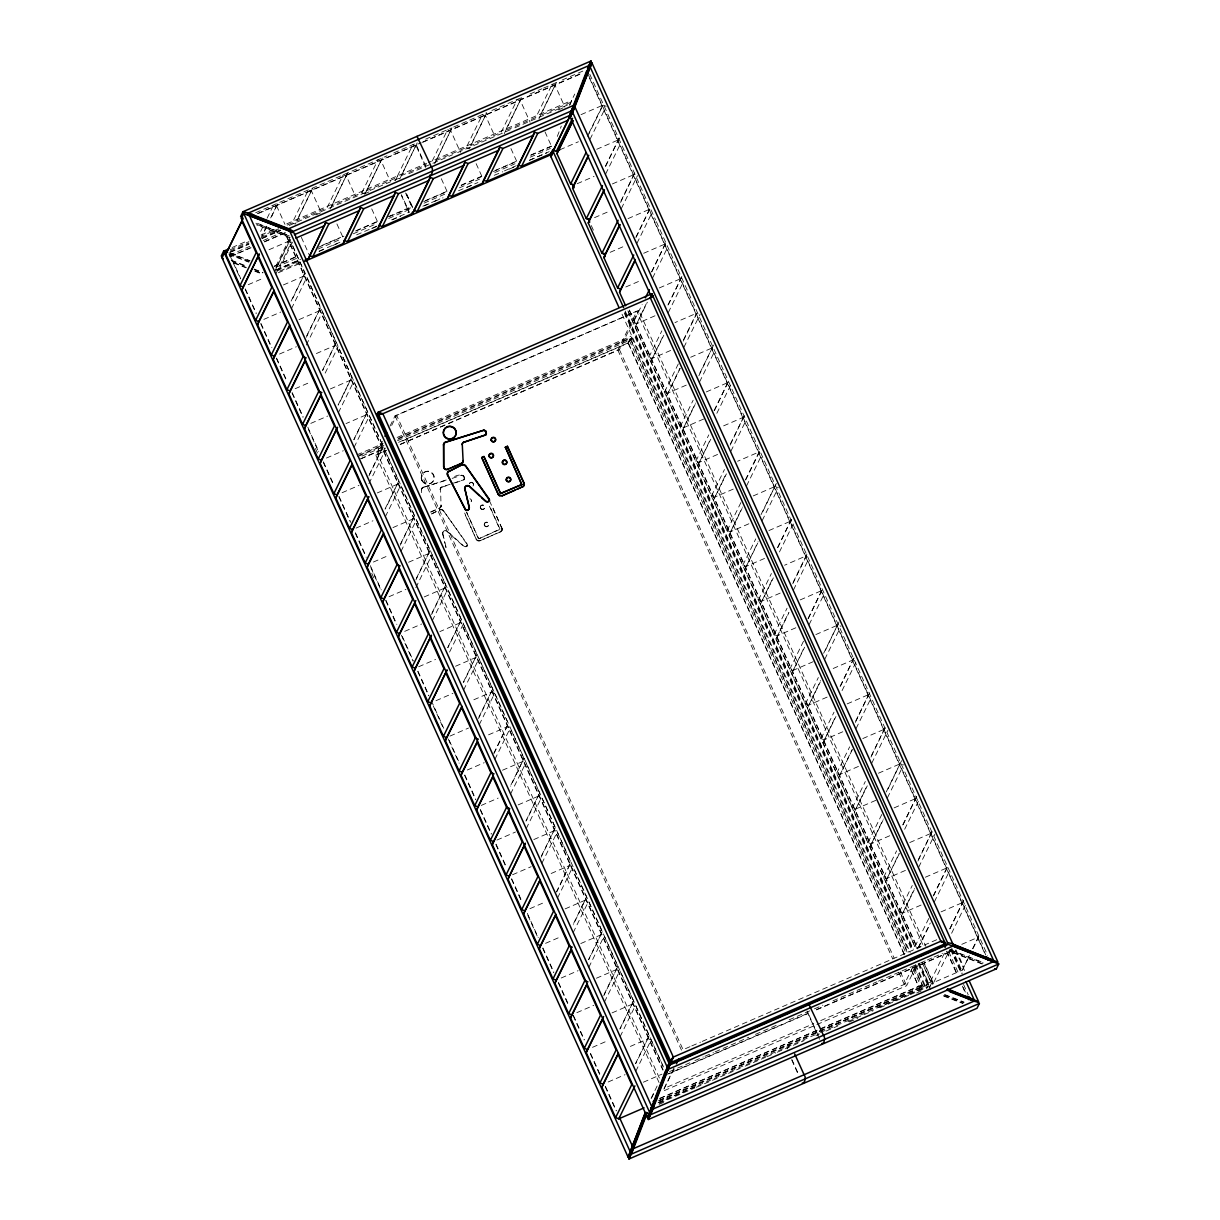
<?xml version="1.0" encoding="UTF-8"?>
<svg xmlns="http://www.w3.org/2000/svg" width="1220" height="1220" viewBox="0 0 1220 1220"><rect width="100%" height="100%" fill="white"/><g stroke="black" fill="none" stroke-linecap="round" stroke-linejoin="round"><path stroke-width="0.75" stroke-dasharray="5 3.75" d="M907.116 952.103L630.16 338.718L628.147 343.14L399.123 442.311M431.758 513.742L439.932 509.701A2.745 2.699 26.1 0 1 443.394 510.585L467.336 544.227L466.36 546.651A2.745 2.699 26.1 0 1 463.508 546.225L447.069 531.401A2.745 2.699 26.1 0 0 442.677 534.07L444.873 543.19M397.918 439.185L631.914 337.971L628.147 343.14L904.584 955.367M441.03 506.208L440.832 506.986M441.091 505.751L440.969 506.681M463.874 479.948C466.818 472.338 455.38 474.885 452.33 478.087M464.515 478.682L464.225 479.506M628.147 343.14L631.091 336.156L908.854 951.356M467.382 545.66L466.757 546.285L467.504 545.447M467.58 545.081L467.275 545.935M466.574 512.461L478.774 538.783L500.002 529.068L489.586 505.919M501.984 530.303L502.167 529.221L500.612 531.661L479.872 540.795A2.745 2.699 26.1 0 1 476.257 539.392L463.813 511.82M430.721 512.141L439.444 508.359A2.745 2.699 26.1 0 0 441.045 505.827L440.542 488.107M450.149 484.218L441.945 487.131A2.745 2.699 26.1 0 0 440.084 489.571L441.259 487.405L440.405 488.412M570.06 104.844L571.692 100.482L428.357 162.534M275.873 266.235L288.012 241.514L291.168 242.734L304.863 273.066L291.534 300.898M330.193 209.047L347.563 172.95L331.001 207.4M283.391 284.946L303.658 276.177L306.815 277.397L320.509 307.73L306.373 337.223M364.993 193.965L382.363 157.883L364.993 193.965L361.837 192.745L331.382 205.936M299.037 319.61L319.32 310.841L322.461 312.061L336.156 342.393L322.827 370.239M399.809 178.898L417.179 142.816L400.617 177.251M316.377 353.541L334.966 345.504L338.123 346.724L351.817 377.056L338.489 404.903M434.61 163.831L451.979 127.749L435.418 162.184M330.346 388.936L350.613 380.167L353.769 381.387L367.464 411.719L354.135 439.566M368.974 475.876L383.111 446.383L369.416 416.05L366.259 414.83L345.992 423.599M557.296 136.457L561.291 126.072M377.3 492.926L397.567 484.157L400.724 485.377L414.419 515.709L400.282 545.203M392.947 527.589L413.214 518.82L416.371 520.04L430.065 550.372L415.928 579.866M408.593 562.252L428.876 553.483L432.017 554.703L445.712 585.036L431.575 614.529M605.745 166.149L619.882 136.671M424.255 596.915L444.522 588.147L447.679 589.367L461.373 619.699L448.045 647.545M620.583 202.459L635.544 171.334M464.088 625.723L477.02 654.362L463.691 682.209M636.245 237.122L651.19 205.997M455.548 666.242L475.83 657.473L478.972 658.693L492.666 689.025L478.53 718.519M651.892 271.785L666.837 240.66M670.634 350.46L652.059 358.497L648.903 357.277L635.208 326.945L646.112 304.054M668.346 304.802L682.499 275.323M686.28 385.123L667.706 393.16L664.549 391.94L650.855 361.608L663.375 335.409M488.549 734.837L507.123 726.8L510.28 728.02L523.975 758.352L510.646 786.198M703.62 419.055L683.352 427.824L680.196 426.603L666.501 396.271L679.83 368.425M502.503 770.232L522.77 761.463L525.927 762.683L539.621 793.015L526.293 820.862M698.846 375.79L713.791 344.65L698.419 375.973M717.589 454.45L698.999 462.487L695.857 461.267L682.163 430.934L695.491 403.088M518.164 804.895L538.432 796.126L541.588 797.346L555.283 827.678L541.146 857.172M714.493 410.454L729.438 379.313M733.235 489.113L714.661 497.15L711.504 495.93L697.809 465.598L710.33 439.413M533.811 839.558L554.078 830.789L557.235 832.01L570.929 862.342L556.793 891.835M730.155 445.117L745.1 413.976M748.897 523.776L730.307 531.813L727.15 530.593L713.456 500.261L725.976 474.077M551.15 873.489L569.725 865.453L572.881 866.673L586.576 897.005L573.247 924.851M764.543 558.44L745.954 566.476L742.812 565.256L729.118 534.924L742.446 507.078M565.119 908.885L585.386 900.116L588.543 901.336L602.238 931.668L588.894 959.515M780.19 593.103L761.615 601.14L758.459 599.92L744.764 569.587L758.093 541.741M580.766 943.548L601.033 934.779L604.19 935.999L617.884 966.331L603.747 995.825M777.918 547.444L792.054 517.966M795.837 627.766L777.262 635.803L774.105 634.583L760.411 604.251L772.931 578.067M596.412 978.226L616.679 969.442L619.836 970.662L633.531 1000.995L620.202 1028.841M813.191 661.697L792.909 670.466L789.767 669.246L776.072 638.914L788.593 612.73M612.059 1012.89L632.341 1004.106L635.483 1005.326L649.177 1035.658L635.849 1063.505M808.403 618.433L823.347 587.293M827.145 697.093L808.57 705.13L805.413 703.909L791.719 673.577L804.239 647.393M842.791 731.756L824.217 739.793L821.06 738.573L807.365 708.24L820.694 680.409M840.519 686.113L854.656 656.619M858.453 766.419L839.863 774.456L836.706 773.236L823.012 742.904L835.532 716.72M855.357 722.423L870.302 691.283M875.792 800.351L855.525 809.119L852.368 807.899L838.674 777.567L852.002 749.736M871.004 757.086L885.949 725.946M889.746 835.746L871.171 843.782L868.015 842.562L854.32 812.23L866.84 786.046M905.408 870.409L886.818 878.446L883.661 877.226L869.967 846.894L883.295 819.062M903.12 824.766L917.257 795.272M921.054 905.072L902.464 913.109L899.323 911.889L885.628 881.557L898.957 853.726M917.959 861.076L932.904 829.936M936.701 939.736L918.126 947.772L914.969 946.552L901.275 916.22L914.603 888.389M933.62 895.739L948.565 864.599M950.075 928.755L964.212 899.262M922.259 962.687L930.616 981.215L933.773 982.435L962.488 970.007L969.351 955.351M421.861 488.412C420.549 491.538 423.477 485.743 421.708 488.717M260.653 231.358L263.886 224.77M267.134 218.166L273.6 204.99L276.757 206.21L284.977 224.404M266.631 226.188L261.766 236.07L278.694 228.75M270.672 217.938L277.946 203.1L271.084 217.755M260.577 239.181L267.043 225.99M287.158 225.09L292.236 222.894L308.401 189.908L311.558 191.143L321.272 212.646M276.391 267.332L290.146 239.303M274.378 272.09L289.75 240.752L267.744 250.283M275.796 274.058L291.168 242.734M292.48 242.17L277.931 271.846L299.922 262.33M291.107 301.096L304.863 273.066M291.443 308.721L306.815 277.397M361.837 192.745L378.017 159.774L381.174 160.994L390.141 180.85M306.754 335.759L320.509 307.73M306.296 345.031L322.461 312.061M395.28 180.682L397.644 175.832L399.519 178.7M322.415 370.423L336.156 342.393M325.176 373.106L338.123 346.724M432.261 160.964L447.633 129.625L450.79 130.86L460.504 152.363M338.062 405.086L351.817 377.056M435.814 160.72L466.269 147.528L482.434 114.558L485.591 115.778L494.558 135.633M338.397 412.711L353.769 381.387M353.708 439.749L367.464 411.719M504.226 133.697L521.596 97.6L505.416 130.586L535.885 117.394L551.242 86.071M354.059 447.374L369.416 416.05M659.059 1082.536L375.775 455.136L382.485 441.457M390.034 426.054L395.066 415.807L638.716 310.307L925.904 946.385M659.38 1078.022L377.651 454.069L382.607 443.973M391.696 425.445L396.653 415.349L636.825 311.359L923.235 945.698L874.511 966.804M369.37 474.412L383.111 446.383M368.897 483.684L385.078 450.714L381.921 449.494M569.313 105.316L574.727 94.077M385.017 509.075L398.772 481.046L385.444 508.892M385.352 516.7L400.724 485.377M588.848 133.346L604.205 102.007M587.643 136.442L603.031 105.103L606.188 106.338M590.022 139.309L605.379 107.985M423.462 487.054A2.745 2.699 26.1 0 0 421.571 489.632L421.418 489.937A2.745 2.699 26.1 0 1 423.309 487.359L447.511 479.582M400.663 543.739L414.419 515.709M400.999 551.364L416.371 520.04M605.333 166.347L619.074 138.317M439.444 508.359L439.581 508.054A2.745 2.699 26.1 0 0 441.198 505.522L441.045 505.827M431.605 514.032L439.932 509.701M605.669 173.972L621.041 142.649M442.677 534.07L442.829 533.78A2.745 2.699 26.1 0 1 447.221 531.112L463.646 545.935A2.745 2.699 26.1 0 0 466.513 546.346L467.184 544.532L443.394 510.585M452.178 478.392L461.953 475.099M464.347 478.728L463.676 475.952M455.38 482.784L463.813 479.78M416.325 578.402L430.065 550.372M442.799 532.423L442.997 532.027M415.852 587.674L432.017 554.703M473.284 483.882L473.436 483.577A2.211 2.165 26.1 0 1 473.009 485.987M620.98 201.01L634.736 172.981M621.316 208.635L637.496 175.665M431.971 613.065L445.712 585.036M432.307 620.69L447.679 589.367M476.257 539.392L464.652 513.056M478.332 538.508L466.726 512.156M478.941 538.737L499.88 529.404L489.449 506.224M635.818 237.32L650.382 207.644M636.962 243.298L652.334 211.975M479.872 540.795L500.52 531.859A2.745 2.699 26.1 0 0 501.893 528.306L491.66 505.019M500.52 531.859L500.673 531.554A2.745 2.699 26.1 0 0 502.045 528.001M447.618 647.728L461.373 619.699M449.57 652.059L463.325 624.03L460.169 622.81L439.901 631.579M651.48 271.984L666.029 242.307M652.624 277.962L667.98 246.638M400.282 444.278L617.823 350.094L636.825 311.359M400.129 444.583L619.424 349.637L638.716 310.307M654.987 315.797L636.398 323.834L633.241 322.614L642.147 304.481M635.208 326.945L647.332 302.209M463.264 682.392L477.02 654.362M463.615 690.017L478.972 658.693M667.935 305L681.675 276.971M668.27 312.625L683.642 281.301M648.903 357.277L661.835 330.894M650.855 361.608L663.802 335.225M478.926 717.055L492.666 689.025M479.262 724.68L494.634 693.356L491.477 692.136L471.21 700.905M683.581 339.663L696.529 313.281M683.2 341.127L696.94 313.082L674.98 322.598M683.917 347.288L700.097 314.318M664.549 391.94L678.305 363.911M666.501 396.271L681.873 364.948M493.764 753.365L508.328 723.689L494.191 753.182M494.908 759.343L510.28 728.02M699.578 381.952L714.935 350.628M680.196 426.603L693.143 400.221M682.163 430.934L695.095 404.552M511.028 784.735L523.975 758.352M510.57 794.006L525.927 762.683M714.081 410.637L728.63 380.96M716.841 413.321L730.597 385.291M695.857 461.267L708.789 434.884M697.809 465.598L710.757 439.215M525.881 821.045L539.621 793.015M526.216 828.67L541.588 797.346M730.536 443.653L744.291 415.623M730.871 451.278L746.243 419.954M711.504 495.93L724.451 469.547M713.456 500.261L726.403 473.878M541.528 855.708L555.283 827.678M541.863 863.348L557.235 832.01M745.374 479.963L759.13 451.934M745.801 479.78L759.557 451.751L737.597 461.251M746.533 485.941L761.89 454.618M727.15 530.593L740.906 502.564M729.118 534.924L742.05 508.542M556.366 892.018L570.929 862.342M557.525 898.011L572.881 866.673M761.036 514.626L776.393 483.303L761.448 514.443M762.18 520.604L777.552 489.281M742.812 565.256L755.744 538.874M744.764 569.587L757.696 543.205M573.644 923.387L586.576 897.005M573.171 932.675L588.543 901.336M777.491 547.643L791.246 519.613M779.443 551.974L793.198 523.944M758.459 599.92L771.406 573.537M760.411 604.251L773.358 577.868M588.482 959.698L602.238 931.668M588.818 967.338L604.19 935.999M793.137 582.306L806.893 554.276M792.756 583.77L806.496 555.74L784.552 565.241M793.488 589.931L808.845 558.607M774.105 634.583L787.053 608.2M776.072 638.914L789.004 612.532M604.129 994.361L617.884 966.331M604.464 1002.001L619.836 970.662M807.991 618.616L822.539 588.94M809.135 624.594L824.506 593.271M789.767 669.246L803.507 641.217M791.719 673.577L804.651 647.195M619.79 1029.024L633.531 1000.995M620.126 1036.664L635.483 1005.326M823.637 653.279L839.009 621.956L824.049 653.096M824.781 659.257L840.153 627.934M805.413 703.909L818.346 677.527M807.365 708.24L820.313 681.858M635.437 1063.688L649.177 1035.658M635.772 1071.328L651.144 1039.989L647.988 1038.769L627.721 1047.553M840.092 686.296L853.847 658.266M842.059 690.627L855.799 662.597M821.06 738.573L834.007 712.19M823.012 742.904L835.959 716.521M651.083 1098.351L657.549 1085.159M651.51 1098.168L653.935 1093.211M673.989 1068.217L664.076 1088.423L813.74 1023.611M673.867 1068.979L662.963 1091.198L906.612 985.714L916.678 965.188M855.754 720.959L869.494 692.929M856.089 728.584L871.446 697.26M836.706 773.236L849.654 746.853M838.674 777.567L854.03 746.243M871.4 755.622L885.14 727.593M871.736 763.247L887.916 730.277M852.368 807.899L865.3 781.517M854.32 812.23L867.268 785.848M886.238 791.932L901.611 760.609L886.665 791.749M887.382 797.91L902.754 766.587M868.015 842.562L881.77 814.533M869.967 846.894L882.914 820.511M787.327 1048.986L789.706 1044.137L790.941 1045.723M902.693 824.949L916.449 796.919M904.66 829.28L918.401 801.25M883.661 877.226L896.609 850.843M885.628 881.557L900.985 850.233M918.355 859.612L932.095 831.582M918.69 867.237L934.871 834.266M899.323 911.889L912.255 885.506M901.275 916.22L914.222 889.837M933.193 895.922L947.757 866.246M934.337 901.9L949.709 870.577M914.969 946.552L928.725 918.523M918.126 947.772L930.25 923.052M918.538 947.589L929.869 924.501M820.709 1020.591L904.249 984.433L913.322 965.904L921.985 985.028L921.146 986.721L911.889 966.194M949.648 928.938L963.404 900.909M659.867 1098.305L918.782 986.202L922.472 986.248L923.723 984.265M915.122 965.218L924.546 986.095L923.708 987.788L878.034 1007.567M951.615 933.269L965.355 905.24M927.063 987.956L925.797 986.965L928.161 982.115L919.575 963.098M926.559 988.703L928.938 983.854L932.4 984.54M930.616 981.215L944.371 953.186M929.076 988.23L931.439 983.396L922.137 962.778M933.773 982.435L949.953 949.465M972.584 948.763L979.858 933.925M962.488 970.007L969.763 955.168M973.011 948.58L978.669 937.036L960.079 945.073M502.06 530.151L500.612 531.661M398.528 442.326L628.3 342.835L631.03 339.572M430.873 511.836L439.581 508.054M255.681 212.722L387.03 155.84M393.77 152.927L415.654 143.441L425.49 165.676M425.643 139.156L451.019 128.13M453.672 127.017L486.383 112.82M491.873 110.471L521.748 97.508M530.059 93.94L541.97 88.755M543.601 88.084L558.806 81.465M562.176 80.017L585.173 70.074M257.252 213.652L421.113 142.694M422.791 141.977L583.312 72.468M258.731 213.317L420.93 143.091M422.593 142.374L583.114 72.864M232.151 247.492L247.507 240.843M261.156 234.941L274.805 229.024M286.746 223.855L426.649 163.282M230.351 249.688L248.956 241.621M366.198 190.869L396.653 177.678L412.833 144.707L415.974 145.927M400.999 175.787L426.375 164.807M570.686 102.327L540.231 115.503L556.411 82.533L539.026 118.614L535.885 117.394M230.26 251L248.788 242.978M262.254 237.153L279.106 229.863M289.201 225.487L311.1 216.001M312.777 215.269L368.348 191.22M370.041 190.488L398.894 178.288M408.776 173.713L452.559 154.757M457.607 152.561L513.178 128.512M514.87 127.78L568.749 104.447M229.772 252.342L249.017 243.847M262.193 238.296L280.798 230.092M315.904 214.888L320.921 212.722M364.399 193.904L369.416 191.723M558.363 109.922L563.381 107.741M230.443 252.204L248.834 244.244M262.208 238.449L280.6 230.488M229.573 255.117L249.78 246.364M263.261 240.538L281.774 232.517M229.528 256.749L251.259 247.34M264.648 241.545L286.38 232.135M231.007 256.413L251.076 247.736M264.45 241.941L286.181 232.532M581.01 114.65L603.031 105.103M274.424 266.006L298.198 255.712M321.988 245.418L340.685 237.32M355.965 230.702L378.048 221.14M388.25 216.718L412.04 206.424L412.604 207.796M425.627 200.537L447.709 190.976M461.297 185.089L481.686 176.259M495.274 170.388L517.371 160.826M530.959 154.94L551.348 146.11M274.225 266.402L298.015 256.108M318.405 247.279L343.887 236.238M355.782 231.098L377.864 221.537M389.76 216.382L412.04 207.293M423.736 201.666L447.511 191.372M461.114 185.486L481.488 176.656M493.383 171.517L517.173 161.208M530.761 155.321L552.843 145.76M275.842 267.317L299.434 257.115M317.962 249.093L341.539 238.876M353.327 233.767L376.919 223.565M388.707 218.456L412.284 208.239M424.072 203.145L447.664 192.928M459.452 187.819L479.658 179.065M494.817 172.508L515.038 163.754M530.197 157.197L550.403 148.444M275.735 270.062L300.593 259.296M319.213 251.076L343.689 240.645M356.591 234.881L376.98 226.066M391.757 219.829L409.264 212.082L401.426 194.758M422.852 206.195L429.638 203.252M431.529 202.596L439.841 198.845M458.522 190.747L477.95 182.512M494.207 175.299L502.808 171.745M504.394 170.891L516.289 165.737M529.327 160.262L549.213 151.646M276.543 269.849L300.333 259.555M319.03 251.457L324.123 249.261M332.618 245.586L337.711 243.375M371.688 228.658L376.782 226.447M392.077 219.829L400.572 216.154M424.362 205.86L429.455 203.648M434.549 201.437L443.043 197.762M466.833 187.468L471.926 185.257M509.304 169.077L514.398 166.865M529.693 160.247L546.682 152.897M276.848 270.703L300.425 260.485M248.178 284.717L263.428 278.129M559.843 149.785L578.417 141.749M278.328 272.746L301.538 262.696M596.732 149.282L618.692 139.766M263.84 319.381L280.722 312.076M577.182 183.717L594.064 176.412M612.379 183.946L634.339 174.429M279.487 354.059L296.384 346.739M594.521 217.648L609.726 211.075M628.025 218.609L649.986 209.093M295.133 388.722L310.337 382.135M610.168 252.311L625.372 245.738M643.687 253.272L665.647 243.756M310.795 423.386L327.677 416.066M625.814 286.974L641.018 280.402M659.334 287.935L681.294 278.419M326.441 458.049L343.338 450.729M356.987 454.831L383.171 443.485M397.14 437.446L631.091 336.156M359.534 455.06L383.217 444.797M398.452 438.209L630.252 337.848L907.451 951.768M357.765 456.57L383.949 445.224M362.004 456.066L384.01 446.535M397.537 440.679L631.075 339.663M360.815 458.659L385.291 448.06M360.662 458.964L385.139 448.365M377.651 454.069L386.359 450.302M375.775 455.136L386.206 450.607M342.088 492.712L358.985 485.392M690.642 357.262L712.602 347.746M356.057 528.107L372.954 520.788M706.288 391.925L728.249 382.424M373.396 562.039L388.6 555.451M723.628 425.856L743.895 417.087M389.043 596.702L405.94 589.382M404.704 631.365L421.586 624.045M753.243 495.915L775.203 486.414L778.36 487.634M418.658 666.76L435.555 659.44M768.89 530.578L790.85 521.077M435.997 700.692L452.894 693.372M449.966 736.087L468.541 728.035M800.198 599.904L822.158 590.404M467.306 770.018L484.188 762.698M815.844 634.568L837.804 625.067L840.961 626.287M481.259 805.413L498.156 798.093M833.184 668.499L853.451 659.73M496.921 840.077L515.496 832.025M847.153 703.894L869.113 694.393M512.568 874.74L531.142 866.688M862.799 738.558L884.759 729.057M529.907 908.671L545.111 902.083M878.446 773.221L900.406 763.72L903.562 764.94M545.553 943.335L560.758 936.746M894.107 807.884L916.067 798.383M561.215 977.998L578.097 970.678M909.754 842.547L931.714 833.046M576.862 1012.661L593.759 1005.341M925.401 877.211L947.361 867.71M592.508 1047.324L607.712 1040.736M941.062 911.874L963.022 902.373M608.17 1081.987L625.052 1074.668M690.032 1046.684L683.063 1049.688L396.653 415.349M691.77 1045.921L700.478 1042.154M702.217 1041.407L872.773 967.552M643.367 1082.216L661.942 1074.164M669.597 1071.556L689.803 1062.803M694.866 1060.622L703.284 1056.977M704.962 1056.245L713.395 1052.601M715.072 1051.869L748.76 1037.274M755.5 1034.362L777.399 1024.876M789.188 1019.783L812.764 1009.565M814.457 1008.833L822.875 1005.188M832.986 1000.812L876.784 981.856M878.461 981.124L900.36 971.638M902.037 970.906L918.889 963.617L930.54 989.527M920.566 962.885L925.629 960.704M927.307 959.972L932.37 957.791M934.047 957.059L942.465 953.415M665.449 1074.972L808.159 1013.179L818.33 1035.719M816.653 1009.504L950.868 951.386L982.466 963.663M668.651 1073.89L807.96 1013.576L819.703 1039.577M816.454 1009.901L950.67 951.783L982.268 964.044M659.715 1098.61L923.769 984.357M658.983 1100.333L922.93 986.05M658.769 1100.836L928.938 983.854M659.166 1100.989L924.546 986.095M658.663 1102.56L695.293 1086.685M658.068 1102.804L818.803 1033.203M820.496 1032.471L923.708 987.788L913.627 965.447M659.334 1103.276L694.714 1087.965M696.391 1087.234L740.189 1068.278M745.237 1066.082L765.458 1057.328M767.136 1056.611L775.569 1052.967M777.247 1052.235L804.193 1040.569M815.997 1035.46L819.352 1033.996M826.092 1031.083L837.881 1025.974M847.991 1021.597L873.261 1010.663M880.001 1007.735L908.625 995.337M910.318 994.62L930.524 985.867M659.059 1104.374L664.153 1102.178M849.334 1021.994L857.828 1018.319M916.616 993.004L921.588 990.853M452.833 483.349L463.585 479.887M441.945 487.131L449.997 484.523M423.309 487.359L447.374 479.887M461.8 475.388L463.539 476.257M928.161 982.115L933.513 983.472L924.18 962.809M923.22 988.017L918.645 986.492L910.029 967.429M922.899 985.958L918.645 986.492L910.181 967.124M920.78 986.156L918.782 986.202L921.009 986.599M289.384 235.994L255.88 223.199M290.146 237.732L256.658 224.938M932.034 983.442L933.315 983.869L923.204 961.482M286.578 234.637L254.324 222.131M256.856 224.541L288.56 236.604L350.597 374.006M228.872 254.431L248.834 262.163M552.05 84.424L555.207 85.644L564.921 107.147M466.269 147.528L469.425 148.764L486.795 112.682L470.615 145.653L501.069 132.462L517.25 99.491L520.406 100.711L530.12 122.229M292.236 222.894L295.377 224.114L312.762 188.032L296.582 221.003L327.036 207.812L343.216 174.841L346.373 176.061L355.325 195.917M230.717 253.226L250.024 260.714M228.765 252.936L249.825 261.111M249.032 261.781L229.726 254.279L240.66 278.495M231.449 260.241L245.494 265.701M254.263 269.101L263.032 272.517M231.251 260.638L245.296 266.082M254.065 269.498L262.849 272.899M233.981 262.666L246.257 267.439M255.041 270.84L262.056 273.57M233.782 263.062L246.059 267.82M254.843 271.236L261.858 273.966M951.859 950.334L983.442 962.595M949.907 950.044L983.259 962.992M944.768 994.59L964.074 1002.077M944.585 994.971L963.891 1002.474M943.792 995.642L963.098 1003.145M943.594 996.038L962.9 1003.526M950.868 951.386L949.648 950.837M948.84 951.02L950.67 951.783M589.794 74.267L655.582 219.966M656.36 221.704L987.636 955.397M588.238 74.481L985.775 954.955M589.596 78.339L985.592 955.336M956.084 950.044L963.693 966.896M955.275 950.014L964.623 970.693M951.844 948.413L962.031 970.952M951.219 948.992L962.153 973.209M951.036 949.373L961.97 973.59M950.578 949.694L960.689 972.096M948.687 951.509L958.874 974.063M963.571 984.464L968.268 994.879M946.888 951.188L957.044 973.667M963.281 987.514L965.63 992.699M946.689 951.569L956.846 974.063M962.321 986.172L965.432 993.095M591.319 225.593L593.652 230.763M629.413 310.002L917.959 949.023M629.23 310.383L916.982 947.696M627.919 310.81L633.241 322.614M628.239 311.862L915.93 949.038M545.005 131.851L551.73 146.751M625.174 311.054L913.322 949.267M625.082 312.213L912.85 949.511M919.072 963.297L929.96 987.407M624.899 312.61L912.652 949.907M624.32 313.281L912.011 950.456M918.218 964.196L928.298 986.522M622.017 314.165L910.166 952.378M915.64 964.471L925.797 986.965M629.337 340.41L905.713 952.53M628.3 342.835L904.691 954.986M619.424 349.637L894.092 957.974M900.36 971.852L906.612 985.714M617.823 350.094L892.506 958.432M898.759 972.294L904.249 984.433M510.951 148.581L518.424 165.127M476.136 163.648L483.608 180.194M441.335 178.73L447.313 191.967M425.688 167.43L415.334 143.899M406.534 193.797L414.007 210.343M406.55 194.3L412.04 206.424M405.574 192.958L411.841 206.82M791.917 1059.601L798.185 1073.463M401.243 195.139L409.066 212.478M791.734 1059.982L797.987 1073.859M371.719 208.864L379.191 225.41M489.433 500.718L501.893 528.306M336.918 223.931L344.391 240.477M395.066 415.807L681.477 1050.145M301.355 237.351L309.575 255.56M351.375 375.714L663.1 1066.143M385.078 450.714L398.01 479.353M494.634 693.356L507.566 722.011M651.144 1039.989L663.314 1066.951M286.685 236.131L663.1 1069.803M286.486 236.527L662.902 1070.184M245.342 288.881L256.276 313.098M260.973 323.468L271.908 347.685M276.589 358.07L286.746 380.548M292.205 392.657L303.139 416.874M307.837 427.259L318.771 451.476M323.452 461.861L333.609 484.34M339.068 496.449L350.781 522.404M355.477 532.774L365.634 555.268M370.316 565.638L381.25 589.855M385.932 600.24L396.866 624.457M402.341 636.566L413.275 660.783M417.957 671.168L428.891 695.385M431.239 700.57L443.729 728.249M449.204 740.357L459.345 762.836M464.82 774.944L475.754 799.161M480.436 809.546L491.37 833.763M496.067 844.133L506.208 866.627M511.683 878.736L521.84 901.229M527.299 913.338L538.233 937.555M542.915 947.925L553.85 972.142M558.546 982.527L568.703 1005.005M573.385 1015.391L584.319 1039.608M590.571 1053.439L600.713 1075.933M605.41 1086.303L616.344 1110.52M229.528 254.675L240.477 278.892M245.159 289.262L256.093 313.494M260.775 323.864L270.931 346.358M276.391 358.466L286.548 380.945M292.022 393.053L302.957 417.27M308.416 429.379L318.572 451.873M323.254 462.243L333.411 484.736M338.885 496.845L349.82 521.062M355.279 533.17L366.213 557.387M370.895 567.773L381.052 590.251M385.749 600.636L395.89 623.115M401.365 635.223L413.077 661.179M417.758 671.549L428.693 695.766M433.39 706.151L442.753 726.907M448.228 739.015L459.162 763.232M464.622 775.341L475.556 799.557M480.253 809.943L491.187 834.16M495.869 844.53L506.025 867.023M511.485 879.132L521.641 901.611M527.894 915.457L538.035 937.936M542.732 948.321L553.666 972.538M558.348 982.923L568.505 1005.402M573.187 1015.787L584.121 1040.004M590.373 1053.836L600.53 1076.33M605.212 1086.7L616.146 1110.917M315.385 448.457L317.734 453.672M371.764 573.354L374.113 578.554M808.159 1013.179L807.716 1011.929M807.96 1013.576L806.954 1010.938M442.829 533.78L446.108 547.429M445.422 545.462L445.956 547.734M421.571 489.632L421.449 492.682M469.715 483.212A2.211 2.165 26.1 0 1 472.811 483.212A2.211 2.165 26.1 0 1 472.857 486.277M469.913 498.705A2.211 2.165 26.1 0 1 471.195 501.527L471.332 501.222A2.211 2.165 26.1 0 0 470.066 498.4M439.779 510.006A2.745 2.699 26.1 0 1 443.257 510.89M480.024 540.506A2.745 2.699 26.1 0 1 476.41 539.087M469.38 483.654A2.211 2.165 26.1 0 1 472.963 482.906M440.237 489.266A2.745 2.699 26.1 0 1 442.082 486.826M480.36 507.962A2.211 2.165 26.1 0 0 484.05 508.938A2.211 2.165 26.1 0 0 483.013 505.293A2.211 2.165 26.1 0 0 480.36 507.962M484.294 525.195A2.211 2.165 26.1 0 0 487.985 526.155A2.211 2.165 26.1 0 0 486.948 522.526A2.211 2.165 26.1 0 0 484.294 525.195M421.906 480.695A6.481 6.374 26.1 0 0 433.085 481.336A6.481 6.374 26.1 0 0 427.93 471.438A6.481 6.374 26.1 0 0 421.906 480.695M480.512 507.672A2.211 2.165 26.1 0 0 484.203 508.633A2.211 2.165 26.1 0 0 483.166 505.004A2.211 2.165 26.1 0 0 480.512 507.672M484.447 524.89A2.211 2.165 26.1 0 0 488.137 525.866A2.211 2.165 26.1 0 0 487.1 522.221A2.211 2.165 26.1 0 0 484.447 524.89M422.059 480.39A6.481 6.374 26.1 0 0 433.222 481.031A6.481 6.374 26.1 0 0 428.083 471.133A6.481 6.374 26.1 0 0 422.059 480.39"/><path stroke-width="1.5" d="M669.627 1062.33L673.333 1057.069L940.834 941.26L944.432 941.611L944.509 945.393L670.405 1064.069L376.95 414.129L378.276 412.207L382.851 413.717L673.333 1057.069L670.405 1064.069M379.512 415.196L377.773 415.944L378.566 414.159L382.851 413.717L650.351 297.909L652.7 295.575L650.199 298.198L651.876 293.745L945.347 943.685L944.509 945.393M489.632 500.139L488.412 501.71A2.745 2.699 26.1 0 1 485.545 501.298L481.442 497.592M521.87 484.614L505.416 447.191L507.474 446.291L524.082 483.059A2.745 2.699 26.1 0 1 522.709 486.627L517.402 489.159M304.847 261.263L550.159 155.062L551.089 152.47M618.891 307.257L550.952 156.785L552.767 152.027M294.386 234.697L569.526 115.58L586.652 71.019M650.748 295.438L570.319 117.303L591.852 62.723L997.99 962.229L950.99 943.319L947.528 942.633L945.942 945.866M241.88 217.556L240.614 216.55L242.978 211.7L591.044 61L589.245 65.758M591.852 62.723L590.038 67.496M226.066 253.074L224.388 252.921L222.01 257.771L628.147 1157.277L629.779 1152.9M629.398 1154.044L631.777 1149.194M946.567 989.984L978.12 1002.443L979.385 1003.45L977.022 1008.299L628.956 1159L646.082 1114.455M630.191 1155.767L632.57 1150.933M651.907 1107.76L669.017 1063.337L294.203 233.035L243.756 213.439L241.377 218.288L647.515 1117.794L649.131 1113.418M648.765 1114.562L651.144 1109.712M665.251 1075.369L669.841 1064.938L948.306 944.371L998.753 963.968L996.389 968.817L648.308 1119.518L665.708 1074.317M649.558 1116.285L651.938 1111.45M669.017 1063.337L666.669 1068.064M669.826 1065.075L652.456 1110.154M552.523 152.652L552.187 153.552L554.566 148.703M571.89 113.17L571.57 114.024L574.208 108.565M590.282 66.871L590.602 65.956L587.964 71.462M486.262 434.579L485.728 431.011L484.233 430.096L445.498 442.113A2.745 2.699 26.1 0 0 443.622 444.69L443.683 467.001A2.745 2.699 26.1 0 0 447.542 469.471L449.433 468.404M274.134 290.253L258.762 321.577L255.62 320.357L241.926 290.024L259.296 253.943L243.115 286.913L239.959 285.693L225.776 254.248L243.146 218.166M241.926 290.024L243.115 286.913M289.781 324.916L274.424 356.24L271.267 355.02L257.572 324.688L258.762 321.577M305 260.119L308.385 258.655L325.755 222.574L328.912 223.794L359.366 210.618L360.556 207.507L363.712 208.727L394.167 195.551L395.371 192.44L398.528 193.66L428.983 180.469L430.172 177.357L433.329 178.593L463.783 165.401L464.988 162.29L468.129 163.526L498.599 150.334L499.788 147.224L502.945 148.444L533.399 135.267L534.604 132.156L537.745 133.376L568.2 120.185L569.404 117.074L552.035 153.171L521.58 166.347L518.424 165.127L517.219 168.238L486.765 181.429L483.608 180.194L482.418 183.305L451.964 196.496L448.808 195.276L447.603 198.372L417.149 211.563L414.007 210.343L412.802 213.454L382.348 226.63L379.191 225.41L378.002 228.521L347.532 241.712L344.391 240.477L343.186 243.588L312.732 256.779L309.575 255.56M305.442 359.58L290.07 390.903L286.913 389.683L273.219 359.351L274.424 356.24M308.385 258.655L325.755 222.574M321.089 394.243L305.717 425.566L302.575 424.346L288.881 394.014L290.07 390.903M352.397 463.57L337.025 494.893L333.868 493.673L320.174 463.341L337.543 427.259L321.378 460.23L318.222 459.01L304.527 428.678L305.717 425.566M320.174 463.341L321.378 460.23M383.69 532.896L368.333 564.22L365.176 563L351.482 532.667L368.852 496.586L352.671 529.556L349.53 528.336L335.835 498.004L337.025 494.893M351.482 532.667L352.671 529.556M399.352 567.559L383.98 598.883L380.823 597.663L367.128 567.33L368.333 564.22M552.568 152.408L553.895 148.962M573.918 105.545L589.428 65.361L248.331 213.058L242.978 211.7M415.807 600.575L399.626 633.561L396.469 632.326L382.775 601.994L383.98 598.883M571.936 112.941L587.979 71.278M588.36 155.504L573.796 185.181L570.64 183.961L556.945 153.628L572.698 120.841M574.712 107.284L590.221 67.1L993.232 959.667M461.953 706.212L446.581 737.551L443.424 736.316L429.73 705.983L447.115 669.902L430.934 702.888L427.778 701.653L414.083 671.32L431.453 635.239L415.288 668.224L412.131 666.989L398.437 636.657L399.626 633.561M604.007 190.167L589.443 219.844L586.301 218.624L572.607 188.292L573.796 185.181M414.083 671.32L415.288 668.224M619.653 224.831L605.105 254.507L601.948 253.287L588.254 222.955L589.443 219.844M429.73 705.983L430.934 702.888M635.315 259.494L620.751 289.171L617.595 287.95L603.9 257.618L605.105 254.507M477.599 740.875L462.228 772.214L459.086 770.979L445.391 740.647L446.581 737.551M625.646 305.762L619.546 292.281L620.751 289.171M493.246 775.539L477.889 806.877L474.733 805.642L461.038 775.31L462.228 772.214M476.684 809.973L492.865 777.003L506.559 807.335L509.716 808.555L493.536 841.541L490.379 840.305L476.684 809.973L477.889 806.877M540.201 879.529L524.844 910.867L521.687 909.632L507.993 879.3L525.362 843.218L509.182 876.204L506.041 874.969L492.346 844.636L493.536 841.541M507.993 879.3L509.182 876.204M555.862 914.192L540.49 945.53L537.334 944.295L523.639 913.963L524.844 910.867M571.509 948.855L556.137 980.194L552.995 978.959L539.286 948.626L540.49 945.53M587.155 983.518L571.799 1014.857L568.642 1013.622L554.947 983.289L556.137 980.194M603.625 1016.534L587.445 1049.52L584.288 1048.285L570.594 1017.968L571.799 1014.857M618.464 1052.845L603.092 1084.184L599.935 1082.948L586.24 1052.631L587.445 1049.52M644.084 1107.867L618.754 1118.847L615.597 1117.611L601.902 1087.294L603.092 1084.184M630.435 1151.177L644.434 1114.851M629.962 1152.504L645.288 1112.716M632.555 1147.242L646.066 1112.259M647.332 1112.64L633.088 1149.636M649.33 1113.036L664.656 1073.249M574.178 108.763L574.91 106.887L952.881 943.99M645.899 1114.851L646.615 1112.976M664.458 1073.63L665.19 1071.77M574.452 107.939L570.319 117.303M554.093 150.06L550.952 156.785M587.903 67.725L588.437 66.414M552.767 149.648L550.159 155.062M569.526 115.58L574.101 105.149L288.698 228.735L248.331 213.058M628.147 1157.277L632.738 1146.846L619.455 1117.444M628.956 1159L633.531 1148.584L974.643 1000.888M647.515 1117.794L652.105 1107.379L249.093 214.796M648.308 1119.518L652.898 1109.102L994.01 961.406M228.735 248.971L223.611 251.183L221.247 256.032L222.513 257.023M225.776 254.248L241.941 221.277L256.139 252.723L239.959 285.693M255.62 320.357L271.785 287.386L258.091 257.054M257.572 324.688L273.753 291.717L287.447 322.049L271.267 355.02M312.732 256.779L328.912 223.794M273.219 359.351L289.399 326.38L303.094 356.713L306.25 357.933M344.391 240.477L360.556 207.507M343.186 243.588L359.366 210.618M347.532 241.712L363.712 208.727M286.913 389.683L303.094 356.713M288.881 394.014L305.046 361.044L318.74 391.376L321.897 392.596M379.191 225.41L395.371 192.44M378.002 228.521L394.167 195.551M382.348 226.63L398.528 193.66M302.575 424.346L318.74 391.376M304.527 428.678L320.707 395.707L334.402 426.039L318.222 459.01M412.512 212.112L410.698 215.299M414.007 210.343L430.172 177.357M412.802 213.454L428.983 180.469M417.149 211.563L433.329 178.593M448.808 195.276L464.988 162.29M447.603 198.372L463.783 165.401M451.964 196.496L468.129 163.526M483.608 180.194L499.788 147.224M482.418 183.305L498.599 150.334M486.765 181.429L502.945 148.444M333.868 493.673L350.048 460.702L336.354 430.37M335.835 498.004L352 465.033L365.695 495.366L349.53 528.336M377.773 415.944L379.008 413.961L382.15 413.9M385.001 436.318L386.679 432.902M518.424 165.127L534.604 132.156M517.219 168.238L533.399 135.267M521.58 166.347L537.745 133.376M588.68 65.834L591.044 61M587.43 69.067L589.809 64.233M570.762 112.347L573.141 107.497M552.035 153.171L568.2 120.185M553.224 150.06L556.381 151.28L572.561 118.309M556.945 153.628L573.125 120.658M365.176 563L381.357 530.029L367.662 499.697M367.128 567.33L383.309 534.36L397.003 564.692L400.16 565.912M570.64 183.961L586.012 152.637M443.47 444.995A2.745 2.699 26.1 0 1 445.346 442.418L445.498 442.113M572.607 188.292L588.772 155.321M443.683 467.001L443.622 444.69M380.823 597.663L397.003 564.692M447.542 469.471L447.694 469.166A2.745 2.699 26.1 0 1 443.836 466.696M382.775 601.994L398.955 569.023L412.65 599.355L396.469 632.326M466.192 510.631L447.496 475.022A2.745 2.699 26.1 0 1 448.746 471.515L461.968 464.759A2.745 2.699 26.1 0 1 465.445 465.643L489.372 499.285L488.564 501.405A2.745 2.699 26.1 0 1 485.697 500.993L469.273 486.17A2.745 2.699 26.1 0 0 464.866 488.839L469.105 507.352A2.745 2.699 26.1 0 1 467.565 510.433L467.717 510.128A2.745 2.699 26.1 0 0 469.258 507.047L464.866 488.839M464.134 441.884A2.745 2.699 26.1 0 0 462.273 444.324L462.136 444.629A2.745 2.699 26.1 0 1 463.981 442.189L485.85 434.838M447.496 475.022L447.649 474.733A2.745 2.699 26.1 0 1 448.899 471.225M461.633 463.112L461.48 463.417A2.745 2.699 26.1 0 0 463.097 460.886L463.249 460.58A2.745 2.699 26.1 0 1 461.633 463.112L459.742 464.179M448.746 471.515L461.968 464.759M586.301 218.624L602.466 185.638M489.464 500.139L465.445 465.643M445.346 442.418L483.989 430.157M486.399 433.786L485.728 431.011M588.254 222.955L604.434 189.984M463.981 442.189L485.621 434.945M489.311 474.549L481.702 457.698L483.928 456.493L500.627 493.399L521.779 484.553L500.474 493.703L483.928 456.493M469.273 486.17L479.384 495.732M398.437 636.657L414.602 603.687L428.296 634.019L412.131 666.989M465.43 509.96L447.709 474.854M521.779 484.767L505.416 447.191M505.263 447.496L507.474 446.291M601.948 253.287L618.128 220.302M603.9 257.618L620.08 224.648M499.834 495.899A2.745 2.699 26.1 0 1 498.309 494.451L481.854 457.393M522.709 486.627L501.923 495.869L514.825 490.272M617.595 287.95L633.775 254.965M522.557 486.917A2.745 2.699 26.1 0 0 523.929 483.364L524.082 483.059M619.546 292.281L634.918 260.958M427.778 701.653L443.958 668.682L430.263 638.35M645.38 297.878L649.421 289.628M651.053 295.454L651.876 293.745L377.773 412.436L671.244 1062.376L945.347 943.685L940.834 941.26L650.351 297.909M651.876 297.268L652.669 295.484L650.199 298.198M443.424 736.316L459.604 703.345L445.91 673.013M445.391 740.647L461.557 707.676L475.251 738.008L478.408 739.228M459.086 770.979L475.251 738.008M461.038 775.31L477.218 742.339L490.913 772.672L494.054 773.892M474.733 805.642L490.913 772.672M490.379 840.305L506.559 807.335M492.346 844.636L508.511 811.666L522.206 841.998L506.041 874.969M521.687 909.632L537.867 876.661L524.173 846.329M523.639 913.963L539.819 880.993L553.514 911.325L537.334 944.295M539.286 948.626L555.466 915.656L569.16 945.988L572.317 947.208M552.995 978.959L569.16 945.988M554.947 983.289L571.128 950.319L584.822 980.651L587.964 981.871M568.642 1013.622L584.822 980.651M570.594 1017.968L586.774 984.982L600.469 1015.314L584.288 1048.285M586.24 1052.631L602.421 1019.645L616.115 1049.978L599.935 1082.948M601.902 1087.294L618.067 1054.309L631.762 1084.641L615.597 1117.611M618.754 1118.847L634.918 1085.861M669.582 1062.254L673.333 1057.069M665.434 1071.297L667.813 1066.448M666.227 1073.02L668.606 1068.171M676.383 1063.84L678.899 1058.716M673.196 1057.374L670.451 1060.638M449.28 468.709L451.171 467.656M452.772 467.199L454.663 466.147M458.003 464.927L459.894 463.874M248.941 215.635L252.311 214.171M250.573 216.55L253.912 215.101M571.89 110.73L293.44 231.297L288.698 228.735M295.789 238.144L324.55 225.685M556.381 151.28L559.766 149.816M378.596 414.251L379.908 413.687M451.034 467.962L452.925 466.894M454.511 466.436L458.14 464.622M481.702 457.698L483.776 456.798M943.655 942.252L944.524 941.87L941.23 941.688M668.224 1069.315L953.644 945.729M653.142 1101.523L656.634 1100.013M650.565 1108.065L653.95 1106.586M650.687 1114.684L998.753 963.968M631.319 1154.166L979.385 1003.45M467.351 510.296L465.582 509.655M483.852 430.462L485.575 431.316M247.035 214.72L289.918 231.129M223.611 251.183L227.072 251.869M996.389 968.817L994.696 968.665M417.011 136.35L431.407 166.942C433.756 169 432.032 176.458 429.623 175.268M809.073 1004.655L823.454 1035.246C825.818 1037.32 824.095 1044.762 821.685 1043.573M941.062 941.611L942.084 941.901M247.477 213.21L288.5 229.131M952.683 944.387L993.69 960.323M953.445 946.125L994.452 962.061M947.543 988.932L978.623 1001.712L969.29 981.032M947.361 989.313L974.322 999.805M949.877 991.738L975.1 1001.544M242.643 219.295L241.377 218.288M223.275 258.762L222.01 257.771M802.318 1083.055C804.727 1084.245 806.451 1076.803 804.087 1074.728L794.693 1053.943M986.553 956.678L988.124 960.14M966.057 981.856L973.88 999.149M572.698 112.469L947.528 942.633M969.046 996.603L970.617 1000.08M943.594 944.021L945.149 947.482M967.185 996.16L968.756 999.622M572.653 184.266L574.208 187.697M588.208 218.7L589.763 222.147M603.747 253.15L605.303 256.596M553.331 151.936L623.603 307.608M507.337 446.596L523.929 483.364M489.998 476.075L495.533 488.336M496.235 489.861L498.309 494.451M289.46 230.473L667.432 1067.591M243.756 213.439L649.894 1112.945M224.388 252.921L630.526 1152.427M462.273 444.324L463.097 460.886M502.06 495.564A2.745 2.699 26.1 0 1 498.446 494.161M505.431 464.454A2.211 2.165 26.1 0 1 502.32 462.487A2.211 2.165 26.1 0 1 505.324 460.443A2.211 2.165 26.1 0 1 506.102 463.996M461.816 465.064A2.745 2.699 26.1 0 1 465.293 465.949M464.713 489.144A2.745 2.699 26.1 0 1 468.785 486.231M443.241 433.1A6.481 6.374 26.1 0 1 452.284 427.061A6.481 6.374 26.1 0 1 453.84 437.827A6.481 6.374 26.1 0 1 443.409 434.32M502.564 462.731A2.211 2.165 26.1 0 0 506.254 463.691A2.211 2.165 26.1 0 0 505.217 460.062A2.211 2.165 26.1 0 0 502.564 462.731M491.37 440.069A2.211 2.165 26.1 0 0 495.061 441.045A2.211 2.165 26.1 0 0 494.024 437.4A2.211 2.165 26.1 0 0 491.37 440.069M506.483 479.948A2.211 2.165 26.1 0 0 510.173 480.924A2.211 2.165 26.1 0 0 509.137 477.279A2.211 2.165 26.1 0 0 506.483 479.948M489.205 456.051A2.211 2.165 26.1 0 0 492.895 457.027A2.211 2.165 26.1 0 0 491.858 453.382A2.211 2.165 26.1 0 0 489.205 456.051M444.095 435.449A6.481 6.374 26.1 0 0 455.274 436.089A6.481 6.374 26.1 0 0 450.134 426.192A6.481 6.374 26.1 0 0 444.095 435.449M491.218 440.374A2.211 2.165 26.1 0 0 494.908 441.35A2.211 2.165 26.1 0 0 493.871 437.705A2.211 2.165 26.1 0 0 491.218 440.374M506.346 480.253A2.211 2.165 26.1 0 0 510.036 481.229A2.211 2.165 26.1 0 0 508.999 477.584A2.211 2.165 26.1 0 0 506.346 480.253M489.067 456.356A2.211 2.165 26.1 0 0 492.758 457.332A2.211 2.165 26.1 0 0 491.721 453.688A2.211 2.165 26.1 0 0 489.067 456.356"/></g></svg>
